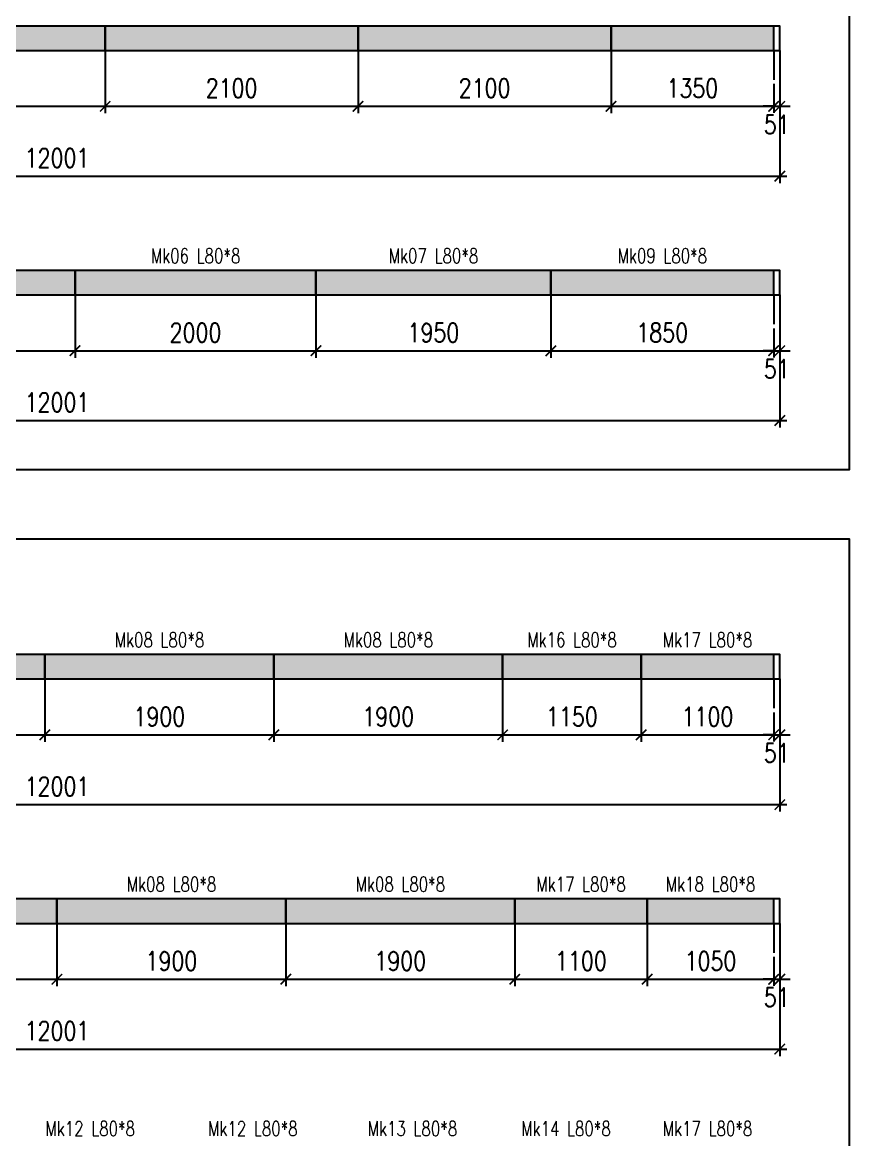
# Model space of a CAD drawing. Header units: millimetres. Extents: x -56 to 421004, y -1 to 91234.
# Drawn here: x 400802 to 407670, y 73200 to 82476 of the extents above; entities that cross this region are included whole.
import ezdxf
from ezdxf.enums import TextEntityAlignment as Align

# ---------------------------------------------------------------- set-up
doc = ezdxf.new("R2010")
doc.units = ezdxf.units.MM
doc.styles.add('EasyCutStyle', font='romans.shx', dxfattribs={"width": 0.8})
doc.styles.add('EasyCutStyleOptimezeBars', font='Romans.shx', dxfattribs={"width": 0.8})
doc.dimstyles.new('EasyCutDimOptimezeBars', dxfattribs={"dimscale": 57.971, "dimtxt": 2.7, "dimasz": 1.5, "dimexe": 1, "dimexo": 0, "dimgap": 1.25, "dimtad": 1, "dimdec": 1, "dimrnd": 0.5, "dimzin": 12, "dimdsep": 46, "dimtxsty": 'EasyCutStyleOptimezeBars', "dimblk": 'ARCHTICK', "dimblk1": 'ARCHTICK', "dimblk2": 'ARCHTICK', "dimcen": 1, "dimdle": 1, "dimclrd": 1, "dimclre": 1, "dimclrt": 3, "dimadec": 3, "dimazin": 0, "dimtfac": 1, "dimtdec": 1, "dimtix": 1, "dimtmove": 0, "dimatfit": 3, "dimfxl": 1, "dimtfill": 1, "dimtolj": 1, "dimtzin": 0, "dimarcsym": 0})

# ---------------------------------------------------------------- blocks, each defined once
blk = doc.blocks.new('_ArchTick')
at = {"color": 0, "linetype": 'ByBlock', "const_width": 0.15}
blk.add_lwpolyline([(-0.5, -0.5), (0.5, 0.5)], dxfattribs=at)
blk = doc.blocks.new('*D1842')
at = {"color": 1, "lineweight": -2}
for p, q in [((399389.3, 82242.7), (399389.3, 81720.9)), ((401489.3, 82242.7), (401489.3, 81720.9)), ((399331.3, 81778.9), (401547.3, 81778.9))]:
    blk.add_line(p, q, dxfattribs=at)
at = {"layer": 'Defpoints', "color": 0}
for p in [(399389.3, 82242.7), (401489.3, 82242.7), (401489.3, 81778.9)]:
    blk.add_point(p, dxfattribs=at)
at = {"color": 1, "lineweight": -2, "xscale": 86.9637, "yscale": 86.9637, "zscale": 86.9637, "rotation": 180}
blk.add_blockref('_ArchTick', (399389.3, 81778.9), dxfattribs=at)
at = {"color": 1, "lineweight": -2, "xscale": 86.9637, "yscale": 86.9637, "zscale": 86.9637}
blk.add_blockref('_ArchTick', (401489.3, 81778.9), dxfattribs=at)
at = {"color": 3, "insert": (400439.3, 81929.7), "char_height": 156.53, "attachment_point": 5, "style": 'EasyCutStyleOptimezeBars', "bg_fill": 3, "box_fill_scale": 1.1, "bg_fill_color": 256, "bg_fill_true_color": 13158600, "bg_fill_transparency": 4259909}
blk.add_mtext('\\A1;2100', dxfattribs=at)
blk = doc.blocks.new('*D1843')
at = {"color": 1, "lineweight": -2}
for p, q in [((401489.3, 82242.7), (401489.3, 81720.9)), ((403589.3, 82242.7), (403589.3, 81720.9)), ((401431.3, 81778.9), (403647.3, 81778.9))]:
    blk.add_line(p, q, dxfattribs=at)
at = {"layer": 'Defpoints', "color": 0}
for p in [(401489.3, 82242.7), (403589.3, 82242.7), (403589.3, 81778.9)]:
    blk.add_point(p, dxfattribs=at)
at = {"color": 1, "lineweight": -2, "xscale": 86.9637, "yscale": 86.9637, "zscale": 86.9637, "rotation": 180}
blk.add_blockref('_ArchTick', (401489.3, 81778.9), dxfattribs=at)
at = {"color": 1, "lineweight": -2, "xscale": 86.9637, "yscale": 86.9637, "zscale": 86.9637}
blk.add_blockref('_ArchTick', (403589.3, 81778.9), dxfattribs=at)
at = {"color": 3, "insert": (402539.3, 81929.7), "char_height": 156.53, "attachment_point": 5, "style": 'EasyCutStyleOptimezeBars', "bg_fill": 3, "box_fill_scale": 1.1, "bg_fill_color": 256, "bg_fill_true_color": 13158600, "bg_fill_transparency": 3562700}
blk.add_mtext('\\A1;2100', dxfattribs=at)
blk = doc.blocks.new('*D1844')
at = {"color": 1, "lineweight": -2}
for p, q in [((403589.3, 82242.7), (403589.3, 81720.9)), ((405689.3, 82242.7), (405689.3, 81720.9)), ((403531.3, 81778.9), (405747.3, 81778.9))]:
    blk.add_line(p, q, dxfattribs=at)
at = {"layer": 'Defpoints', "color": 0}
for p in [(403589.3, 82242.7), (405689.3, 82242.7), (405689.3, 81778.9)]:
    blk.add_point(p, dxfattribs=at)
at = {"color": 1, "lineweight": -2, "xscale": 86.9637, "yscale": 86.9637, "zscale": 86.9637, "rotation": 180}
blk.add_blockref('_ArchTick', (403589.3, 81778.9), dxfattribs=at)
at = {"color": 1, "lineweight": -2, "xscale": 86.9637, "yscale": 86.9637, "zscale": 86.9637}
blk.add_blockref('_ArchTick', (405689.3, 81778.9), dxfattribs=at)
at = {"color": 3, "insert": (404639.3, 81929.7), "char_height": 156.53, "attachment_point": 5, "style": 'EasyCutStyleOptimezeBars', "bg_fill": 3, "box_fill_scale": 1.1, "bg_fill_color": 256, "bg_fill_true_color": 13158600, "bg_fill_transparency": 1281784}
blk.add_mtext('\\A1;2100', dxfattribs=at)
blk = doc.blocks.new('*D1845')
at = {"color": 1, "lineweight": -2}
for p, q in [((405689.3, 82242.7), (405689.3, 81720.9)), ((407039.3, 82242.7), (407039.3, 81720.9)), ((405631.3, 81778.9), (407097.3, 81778.9))]:
    blk.add_line(p, q, dxfattribs=at)
at = {"layer": 'Defpoints', "color": 0}
for p in [(405689.3, 82242.7), (407039.3, 82242.7), (407039.3, 81778.9)]:
    blk.add_point(p, dxfattribs=at)
at = {"color": 1, "lineweight": -2, "xscale": 86.9637, "yscale": 86.9637, "zscale": 86.9637, "rotation": 180}
blk.add_blockref('_ArchTick', (405689.3, 81778.9), dxfattribs=at)
at = {"color": 1, "lineweight": -2, "xscale": 86.9637, "yscale": 86.9637, "zscale": 86.9637}
blk.add_blockref('_ArchTick', (407039.3, 81778.9), dxfattribs=at)
at = {"color": 3, "insert": (406364.3, 81929.7), "char_height": 156.53, "attachment_point": 5, "style": 'EasyCutStyleOptimezeBars', "bg_fill": 3, "box_fill_scale": 1.1, "bg_fill_color": 256, "bg_fill_true_color": 13158600, "bg_fill_transparency": 0}
blk.add_mtext('\\A1;1350', dxfattribs=at)
blk = doc.blocks.new('*D1846')
at = {"color": 1, "lineweight": -2}
for p, q in [((407039.3, 82242.7), (407039.3, 81720.9)), ((407090.3, 82242.7), (407090.3, 81720.9)), ((407039.3, 81778.9), (406952.3, 81778.9)), ((407039.3, 81778.9), (407090.3, 81778.9)), ((407090.3, 81778.9), (407177.3, 81778.9))]:
    blk.add_line(p, q, dxfattribs=at)
at = {"layer": 'Defpoints', "color": 0}
for p in [(407039.3, 82242.7), (407090.3, 82242.7), (407090.3, 81778.9)]:
    blk.add_point(p, dxfattribs=at)
at = {"color": 1, "lineweight": -2, "xscale": 86.9637, "yscale": 86.9637, "zscale": 86.9637}
blk.add_blockref('_ArchTick', (407039.3, 81778.9), dxfattribs=at)
at = {"color": 1, "lineweight": -2, "xscale": 86.9637, "yscale": 86.9637, "zscale": 86.9637, "rotation": 180}
blk.add_blockref('_ArchTick', (407090.3, 81778.9), dxfattribs=at)
at = {"color": 3, "char_height": 156.53, "attachment_point": 5, "style": 'EasyCutStyleOptimezeBars', "bg_fill": 3, "box_fill_scale": 1.1, "bg_fill_color": 256, "bg_fill_true_color": 13158600, "bg_fill_transparency": 0}
for s, insert in [('\\A1;', (407064.8, 81981.8)), ('\\A1;51', (407064.8, 81628.2))]:
    blk.add_mtext(s, dxfattribs=dict(at, insert=insert))
blk = doc.blocks.new('*D1847')
at = {"color": 1, "lineweight": -2}
for p, q in [((395089.3, 82242.7), (395089.3, 81141.2)), ((407090.3, 82242.7), (407090.3, 81141.2)), ((395031.3, 81199.2), (407148.3, 81199.2))]:
    blk.add_line(p, q, dxfattribs=at)
at = {"layer": 'Defpoints', "color": 0}
for p in [(395089.3, 82242.7), (407090.3, 82242.7), (407090.3, 81199.2)]:
    blk.add_point(p, dxfattribs=at)
at = {"color": 1, "lineweight": -2, "xscale": 86.9637, "yscale": 86.9637, "zscale": 86.9637, "rotation": 180}
blk.add_blockref('_ArchTick', (395089.3, 81199.2), dxfattribs=at)
at = {"color": 1, "lineweight": -2, "xscale": 86.9637, "yscale": 86.9637, "zscale": 86.9637}
blk.add_blockref('_ArchTick', (407090.3, 81199.2), dxfattribs=at)
at = {"color": 3, "insert": (401089.8, 81349.9), "char_height": 156.53, "attachment_point": 5, "style": 'EasyCutStyleOptimezeBars', "bg_fill": 3, "box_fill_scale": 1.1, "bg_fill_color": 256, "bg_fill_true_color": 13158600, "bg_fill_transparency": 0}
blk.add_mtext('\\A1;12001', dxfattribs=at)
blk = doc.blocks.new('*D1850')
at = {"color": 1, "lineweight": -2}
for p, q in [((399239.3, 80213.6), (399239.3, 79691.8)), ((401239.3, 80213.6), (401239.3, 79691.8)), ((399181.3, 79749.8), (401297.3, 79749.8))]:
    blk.add_line(p, q, dxfattribs=at)
at = {"layer": 'Defpoints', "color": 0}
for p in [(399239.3, 80213.6), (401239.3, 80213.6), (401239.3, 79749.8)]:
    blk.add_point(p, dxfattribs=at)
at = {"color": 1, "lineweight": -2, "xscale": 86.9637, "yscale": 86.9637, "zscale": 86.9637, "rotation": 180}
blk.add_blockref('_ArchTick', (399239.3, 79749.8), dxfattribs=at)
at = {"color": 1, "lineweight": -2, "xscale": 86.9637, "yscale": 86.9637, "zscale": 86.9637}
blk.add_blockref('_ArchTick', (401239.3, 79749.8), dxfattribs=at)
at = {"color": 3, "insert": (400239.3, 79900.5), "char_height": 156.53, "attachment_point": 5, "style": 'EasyCutStyleOptimezeBars', "bg_fill": 3, "box_fill_scale": 1.1, "bg_fill_color": 256, "bg_fill_true_color": 13158600, "bg_fill_transparency": 4837208}
blk.add_mtext('\\A1;2000', dxfattribs=at)
blk = doc.blocks.new('*D1851')
at = {"color": 1, "lineweight": -2}
for p, q in [((401239.3, 80213.6), (401239.3, 79691.8)), ((403239.3, 80213.6), (403239.3, 79691.8)), ((401181.3, 79749.8), (403297.3, 79749.8))]:
    blk.add_line(p, q, dxfattribs=at)
at = {"layer": 'Defpoints', "color": 0}
for p in [(401239.3, 80213.6), (403239.3, 80213.6), (403239.3, 79749.8)]:
    blk.add_point(p, dxfattribs=at)
at = {"color": 1, "lineweight": -2, "xscale": 86.9637, "yscale": 86.9637, "zscale": 86.9637, "rotation": 180}
blk.add_blockref('_ArchTick', (401239.3, 79749.8), dxfattribs=at)
at = {"color": 1, "lineweight": -2, "xscale": 86.9637, "yscale": 86.9637, "zscale": 86.9637}
blk.add_blockref('_ArchTick', (403239.3, 79749.8), dxfattribs=at)
at = {"color": 3, "insert": (402239.3, 79900.5), "char_height": 156.53, "attachment_point": 5, "style": 'EasyCutStyleOptimezeBars', "bg_fill": 3, "box_fill_scale": 1.1, "bg_fill_color": 256, "bg_fill_true_color": 13158600, "bg_fill_transparency": 14174364}
blk.add_mtext('\\A1;2000', dxfattribs=at)
blk = doc.blocks.new('*D1852')
at = {"color": 1, "lineweight": -2}
for p, q in [((403239.3, 80213.6), (403239.3, 79691.8)), ((405189.3, 80213.6), (405189.3, 79691.8)), ((403181.3, 79749.8), (405247.3, 79749.8))]:
    blk.add_line(p, q, dxfattribs=at)
at = {"layer": 'Defpoints', "color": 0}
for p in [(403239.3, 80213.6), (405189.3, 80213.6), (405189.3, 79749.8)]:
    blk.add_point(p, dxfattribs=at)
at = {"color": 1, "lineweight": -2, "xscale": 86.9637, "yscale": 86.9637, "zscale": 86.9637, "rotation": 180}
blk.add_blockref('_ArchTick', (403239.3, 79749.8), dxfattribs=at)
at = {"color": 1, "lineweight": -2, "xscale": 86.9637, "yscale": 86.9637, "zscale": 86.9637}
blk.add_blockref('_ArchTick', (405189.3, 79749.8), dxfattribs=at)
at = {"color": 3, "insert": (404214.3, 79900.5), "char_height": 156.53, "attachment_point": 5, "style": 'EasyCutStyleOptimezeBars', "bg_fill": 3, "box_fill_scale": 1.1, "bg_fill_color": 256, "bg_fill_true_color": 13158600, "bg_fill_transparency": 1455848}
blk.add_mtext('\\A1;1950', dxfattribs=at)
blk = doc.blocks.new('*D1853')
at = {"color": 1, "lineweight": -2}
for p, q in [((405189.3, 80213.6), (405189.3, 79691.8)), ((407039.3, 80213.6), (407039.3, 79691.8)), ((405131.3, 79749.8), (407097.3, 79749.8))]:
    blk.add_line(p, q, dxfattribs=at)
at = {"layer": 'Defpoints', "color": 0}
for p in [(405189.3, 80213.6), (407039.3, 80213.6), (407039.3, 79749.8)]:
    blk.add_point(p, dxfattribs=at)
at = {"color": 1, "lineweight": -2, "xscale": 86.9637, "yscale": 86.9637, "zscale": 86.9637, "rotation": 180}
blk.add_blockref('_ArchTick', (405189.3, 79749.8), dxfattribs=at)
at = {"color": 1, "lineweight": -2, "xscale": 86.9637, "yscale": 86.9637, "zscale": 86.9637}
blk.add_blockref('_ArchTick', (407039.3, 79749.8), dxfattribs=at)
at = {"color": 3, "insert": (406114.3, 79900.5), "char_height": 156.53, "attachment_point": 5, "style": 'EasyCutStyleOptimezeBars', "bg_fill": 3, "box_fill_scale": 1.1, "bg_fill_color": 256, "bg_fill_true_color": 13158600, "bg_fill_transparency": 13588956}
blk.add_mtext('\\A1;1850', dxfattribs=at)
blk = doc.blocks.new('*D1854')
at = {"color": 1, "lineweight": -2}
for p, q in [((407039.3, 80213.6), (407039.3, 79691.8)), ((407090.3, 80213.6), (407090.3, 79691.8)), ((407039.3, 79749.8), (406952.3, 79749.8)), ((407039.3, 79749.8), (407090.3, 79749.8)), ((407090.3, 79749.8), (407177.3, 79749.8))]:
    blk.add_line(p, q, dxfattribs=at)
at = {"layer": 'Defpoints', "color": 0}
for p in [(407039.3, 80213.6), (407090.3, 80213.6), (407090.3, 79749.8)]:
    blk.add_point(p, dxfattribs=at)
at = {"color": 1, "lineweight": -2, "xscale": 86.9637, "yscale": 86.9637, "zscale": 86.9637}
blk.add_blockref('_ArchTick', (407039.3, 79749.8), dxfattribs=at)
at = {"color": 1, "lineweight": -2, "xscale": 86.9637, "yscale": 86.9637, "zscale": 86.9637, "rotation": 180}
blk.add_blockref('_ArchTick', (407090.3, 79749.8), dxfattribs=at)
at = {"color": 3, "char_height": 156.53, "attachment_point": 5, "style": 'EasyCutStyleOptimezeBars', "bg_fill": 3, "box_fill_scale": 1.1, "bg_fill_color": 256, "bg_fill_true_color": 13158600}
for s, insert, bg_fill_transparency in [('\\A1;', (407064.8, 79952.7), 13645724), ('\\A1;51', (407064.8, 79599), 0)]:
    blk.add_mtext(s, dxfattribs=dict(at, insert=insert, bg_fill_transparency=bg_fill_transparency))
blk = doc.blocks.new('*D1855')
at = {"color": 1, "lineweight": -2}
for p, q in [((395089.3, 80213.6), (395089.3, 79112)), ((407090.3, 80213.6), (407090.3, 79112)), ((395031.3, 79170), (407148.3, 79170))]:
    blk.add_line(p, q, dxfattribs=at)
at = {"layer": 'Defpoints', "color": 0}
for p in [(395089.3, 80213.6), (407090.3, 80213.6), (407090.3, 79170)]:
    blk.add_point(p, dxfattribs=at)
at = {"color": 1, "lineweight": -2, "xscale": 86.9637, "yscale": 86.9637, "zscale": 86.9637, "rotation": 180}
blk.add_blockref('_ArchTick', (395089.3, 79170), dxfattribs=at)
at = {"color": 1, "lineweight": -2, "xscale": 86.9637, "yscale": 86.9637, "zscale": 86.9637}
blk.add_blockref('_ArchTick', (407090.3, 79170), dxfattribs=at)
at = {"color": 3, "insert": (401089.8, 79320.7), "char_height": 156.53, "attachment_point": 5, "style": 'EasyCutStyleOptimezeBars', "bg_fill": 3, "box_fill_scale": 1.1, "bg_fill_color": 256, "bg_fill_true_color": 13158600, "bg_fill_transparency": 13589472}
blk.add_mtext('\\A1;12001', dxfattribs=at)
blk = doc.blocks.new('*D1858')
at = {"color": 1, "lineweight": -2}
for p, q in [((399089.3, 77024.9), (399089.3, 76503.1)), ((400989.3, 77024.9), (400989.3, 76503.1)), ((399031.3, 76561.1), (401047.3, 76561.1))]:
    blk.add_line(p, q, dxfattribs=at)
at = {"layer": 'Defpoints', "color": 0}
for p in [(399089.3, 77024.9), (400989.3, 77024.9), (400989.3, 76561.1)]:
    blk.add_point(p, dxfattribs=at)
at = {"color": 1, "lineweight": -2, "xscale": 86.9637, "yscale": 86.9637, "zscale": 86.9637, "rotation": 180}
blk.add_blockref('_ArchTick', (399089.3, 76561.1), dxfattribs=at)
at = {"color": 1, "lineweight": -2, "xscale": 86.9637, "yscale": 86.9637, "zscale": 86.9637}
blk.add_blockref('_ArchTick', (400989.3, 76561.1), dxfattribs=at)
at = {"color": 3, "insert": (400039.3, 76711.8), "char_height": 156.53, "attachment_point": 5, "style": 'EasyCutStyleOptimezeBars', "bg_fill": 3, "box_fill_scale": 1.1, "bg_fill_color": 256, "bg_fill_true_color": 13158600, "bg_fill_transparency": 13803940}
blk.add_mtext('\\A1;1900', dxfattribs=at)
blk = doc.blocks.new('*D1859')
at = {"color": 1, "lineweight": -2}
for p, q in [((400989.3, 77024.9), (400989.3, 76503.1)), ((402889.3, 77024.9), (402889.3, 76503.1)), ((400931.3, 76561.1), (402947.3, 76561.1))]:
    blk.add_line(p, q, dxfattribs=at)
at = {"layer": 'Defpoints', "color": 0}
for p in [(400989.3, 77024.9), (402889.3, 77024.9), (402889.3, 76561.1)]:
    blk.add_point(p, dxfattribs=at)
at = {"color": 1, "lineweight": -2, "xscale": 86.9637, "yscale": 86.9637, "zscale": 86.9637, "rotation": 180}
blk.add_blockref('_ArchTick', (400989.3, 76561.1), dxfattribs=at)
at = {"color": 1, "lineweight": -2, "xscale": 86.9637, "yscale": 86.9637, "zscale": 86.9637}
blk.add_blockref('_ArchTick', (402889.3, 76561.1), dxfattribs=at)
at = {"color": 3, "insert": (401939.3, 76711.8), "char_height": 156.53, "attachment_point": 5, "style": 'EasyCutStyleOptimezeBars', "bg_fill": 3, "box_fill_scale": 1.1, "bg_fill_color": 256, "bg_fill_true_color": 13158600, "bg_fill_transparency": 13801360}
blk.add_mtext('\\A1;1900', dxfattribs=at)
blk = doc.blocks.new('*D1860')
at = {"color": 1, "lineweight": -2}
for p, q in [((402889.3, 77024.9), (402889.3, 76503.1)), ((404789.3, 77024.9), (404789.3, 76503.1)), ((402831.3, 76561.1), (404847.3, 76561.1))]:
    blk.add_line(p, q, dxfattribs=at)
at = {"layer": 'Defpoints', "color": 0}
for p in [(402889.3, 77024.9), (404789.3, 77024.9), (404789.3, 76561.1)]:
    blk.add_point(p, dxfattribs=at)
at = {"color": 1, "lineweight": -2, "xscale": 86.9637, "yscale": 86.9637, "zscale": 86.9637, "rotation": 180}
blk.add_blockref('_ArchTick', (402889.3, 76561.1), dxfattribs=at)
at = {"color": 1, "lineweight": -2, "xscale": 86.9637, "yscale": 86.9637, "zscale": 86.9637}
blk.add_blockref('_ArchTick', (404789.3, 76561.1), dxfattribs=at)
at = {"color": 3, "insert": (403839.3, 76711.8), "char_height": 156.53, "attachment_point": 5, "style": 'EasyCutStyleOptimezeBars', "bg_fill": 3, "box_fill_scale": 1.1, "bg_fill_color": 256, "bg_fill_true_color": 13158600, "bg_fill_transparency": 1627464}
blk.add_mtext('\\A1;1900', dxfattribs=at)
blk = doc.blocks.new('*D1861')
at = {"color": 1, "lineweight": -2}
for p, q in [((404789.3, 77024.9), (404789.3, 76503.1)), ((405939.3, 77024.9), (405939.3, 76503.1)), ((404731.3, 76561.1), (405997.3, 76561.1))]:
    blk.add_line(p, q, dxfattribs=at)
at = {"layer": 'Defpoints', "color": 0}
for p in [(404789.3, 77024.9), (405939.3, 77024.9), (405939.3, 76561.1)]:
    blk.add_point(p, dxfattribs=at)
at = {"color": 1, "lineweight": -2, "xscale": 86.9637, "yscale": 86.9637, "zscale": 86.9637, "rotation": 180}
blk.add_blockref('_ArchTick', (404789.3, 76561.1), dxfattribs=at)
at = {"color": 1, "lineweight": -2, "xscale": 86.9637, "yscale": 86.9637, "zscale": 86.9637}
blk.add_blockref('_ArchTick', (405939.3, 76561.1), dxfattribs=at)
at = {"color": 3, "insert": (405364.3, 76711.8), "char_height": 156.53, "attachment_point": 5, "style": 'EasyCutStyleOptimezeBars', "bg_fill": 3, "box_fill_scale": 1.1, "bg_fill_color": 256, "bg_fill_true_color": 13158600, "bg_fill_transparency": 0}
blk.add_mtext('\\A1;1150', dxfattribs=at)
blk = doc.blocks.new('*D1862')
at = {"color": 1, "lineweight": -2}
for p, q in [((405939.3, 77024.9), (405939.3, 76503.1)), ((407039.3, 77024.9), (407039.3, 76503.1)), ((405881.3, 76561.1), (407097.3, 76561.1))]:
    blk.add_line(p, q, dxfattribs=at)
at = {"layer": 'Defpoints', "color": 0}
for p in [(405939.3, 77024.9), (407039.3, 77024.9), (407039.3, 76561.1)]:
    blk.add_point(p, dxfattribs=at)
at = {"color": 1, "lineweight": -2, "xscale": 86.9637, "yscale": 86.9637, "zscale": 86.9637, "rotation": 180}
blk.add_blockref('_ArchTick', (405939.3, 76561.1), dxfattribs=at)
at = {"color": 1, "lineweight": -2, "xscale": 86.9637, "yscale": 86.9637, "zscale": 86.9637}
blk.add_blockref('_ArchTick', (407039.3, 76561.1), dxfattribs=at)
at = {"color": 3, "insert": (406489.3, 76711.8), "char_height": 156.53, "attachment_point": 5, "style": 'EasyCutStyleOptimezeBars', "bg_fill": 3, "box_fill_scale": 1.1, "bg_fill_color": 256, "bg_fill_true_color": 13158600, "bg_fill_transparency": 10072800}
blk.add_mtext('\\A1;1100', dxfattribs=at)
blk = doc.blocks.new('*D1863')
at = {"color": 1, "lineweight": -2}
for p, q in [((407039.3, 77024.9), (407039.3, 76503.1)), ((407090.3, 77024.9), (407090.3, 76503.1)), ((407039.3, 76561.1), (406952.3, 76561.1)), ((407039.3, 76561.1), (407090.3, 76561.1)), ((407090.3, 76561.1), (407177.3, 76561.1))]:
    blk.add_line(p, q, dxfattribs=at)
at = {"layer": 'Defpoints', "color": 0}
for p in [(407039.3, 77024.9), (407090.3, 77024.9), (407090.3, 76561.1)]:
    blk.add_point(p, dxfattribs=at)
at = {"color": 1, "lineweight": -2, "xscale": 86.9637, "yscale": 86.9637, "zscale": 86.9637}
blk.add_blockref('_ArchTick', (407039.3, 76561.1), dxfattribs=at)
at = {"color": 1, "lineweight": -2, "xscale": 86.9637, "yscale": 86.9637, "zscale": 86.9637, "rotation": 180}
blk.add_blockref('_ArchTick', (407090.3, 76561.1), dxfattribs=at)
at = {"color": 3, "char_height": 156.53, "attachment_point": 5, "style": 'EasyCutStyleOptimezeBars', "bg_fill": 3, "box_fill_scale": 1.1, "bg_fill_color": 256, "bg_fill_true_color": 13158600, "bg_fill_transparency": 0}
for s, insert in [('\\A1;', (407064.8, 76764)), ('\\A1;51', (407064.8, 76410.4))]:
    blk.add_mtext(s, dxfattribs=dict(at, insert=insert))
blk = doc.blocks.new('*D1864')
at = {"color": 1, "lineweight": -2}
for p, q in [((395089.3, 77024.9), (395089.3, 75923.4)), ((407090.3, 77024.9), (407090.3, 75923.4)), ((395031.3, 75981.3), (407148.3, 75981.3))]:
    blk.add_line(p, q, dxfattribs=at)
at = {"layer": 'Defpoints', "color": 0}
for p in [(395089.3, 77024.9), (407090.3, 77024.9), (407090.3, 75981.3)]:
    blk.add_point(p, dxfattribs=at)
at = {"color": 1, "lineweight": -2, "xscale": 86.9637, "yscale": 86.9637, "zscale": 86.9637, "rotation": 180}
blk.add_blockref('_ArchTick', (395089.3, 75981.3), dxfattribs=at)
at = {"color": 1, "lineweight": -2, "xscale": 86.9637, "yscale": 86.9637, "zscale": 86.9637}
blk.add_blockref('_ArchTick', (407090.3, 75981.3), dxfattribs=at)
at = {"color": 3, "insert": (401089.8, 76132.1), "char_height": 156.53, "attachment_point": 5, "style": 'EasyCutStyleOptimezeBars', "bg_fill": 3, "box_fill_scale": 1.1, "bg_fill_color": 256, "bg_fill_true_color": 13158600, "bg_fill_transparency": 10124304}
blk.add_mtext('\\A1;12001', dxfattribs=at)
blk = doc.blocks.new('*D1867')
at = {"color": 1, "lineweight": -2}
for p, q in [((399139.3, 74995.7), (399139.3, 74474)), ((401089.3, 74995.7), (401089.3, 74474)), ((399081.3, 74531.9), (401147.3, 74531.9))]:
    blk.add_line(p, q, dxfattribs=at)
at = {"layer": 'Defpoints', "color": 0}
for p in [(399139.3, 74995.7), (401089.3, 74995.7), (401089.3, 74531.9)]:
    blk.add_point(p, dxfattribs=at)
at = {"color": 1, "lineweight": -2, "xscale": 86.9637, "yscale": 86.9637, "zscale": 86.9637, "rotation": 180}
blk.add_blockref('_ArchTick', (399139.3, 74531.9), dxfattribs=at)
at = {"color": 1, "lineweight": -2, "xscale": 86.9637, "yscale": 86.9637, "zscale": 86.9637}
blk.add_blockref('_ArchTick', (401089.3, 74531.9), dxfattribs=at)
at = {"color": 3, "insert": (400114.3, 74682.7), "char_height": 156.53, "attachment_point": 5, "style": 'EasyCutStyleOptimezeBars', "bg_fill": 3, "box_fill_scale": 1.1, "bg_fill_color": 256, "bg_fill_true_color": 13158600, "bg_fill_transparency": 13744464}
blk.add_mtext('\\A1;1950', dxfattribs=at)
blk = doc.blocks.new('*D1868')
at = {"color": 1, "lineweight": -2}
for p, q in [((401089.3, 74995.7), (401089.3, 74474)), ((402989.3, 74995.7), (402989.3, 74474)), ((401031.3, 74531.9), (403047.3, 74531.9))]:
    blk.add_line(p, q, dxfattribs=at)
at = {"layer": 'Defpoints', "color": 0}
for p in [(401089.3, 74995.7), (402989.3, 74995.7), (402989.3, 74531.9)]:
    blk.add_point(p, dxfattribs=at)
at = {"color": 1, "lineweight": -2, "xscale": 86.9637, "yscale": 86.9637, "zscale": 86.9637, "rotation": 180}
blk.add_blockref('_ArchTick', (401089.3, 74531.9), dxfattribs=at)
at = {"color": 1, "lineweight": -2, "xscale": 86.9637, "yscale": 86.9637, "zscale": 86.9637}
blk.add_blockref('_ArchTick', (402989.3, 74531.9), dxfattribs=at)
at = {"color": 3, "insert": (402039.3, 74682.7), "char_height": 156.53, "attachment_point": 5, "style": 'EasyCutStyleOptimezeBars', "bg_fill": 3, "box_fill_scale": 1.1, "bg_fill_color": 256, "bg_fill_true_color": 13158600, "bg_fill_transparency": 13744980}
blk.add_mtext('\\A1;1900', dxfattribs=at)
blk = doc.blocks.new('*D1869')
at = {"color": 1, "lineweight": -2}
for p, q in [((402989.3, 74995.7), (402989.3, 74474)), ((404889.3, 74995.7), (404889.3, 74474)), ((402931.3, 74531.9), (404947.3, 74531.9))]:
    blk.add_line(p, q, dxfattribs=at)
at = {"layer": 'Defpoints', "color": 0}
for p in [(402989.3, 74995.7), (404889.3, 74995.7), (404889.3, 74531.9)]:
    blk.add_point(p, dxfattribs=at)
at = {"color": 1, "lineweight": -2, "xscale": 86.9637, "yscale": 86.9637, "zscale": 86.9637, "rotation": 180}
blk.add_blockref('_ArchTick', (402989.3, 74531.9), dxfattribs=at)
at = {"color": 1, "lineweight": -2, "xscale": 86.9637, "yscale": 86.9637, "zscale": 86.9637}
blk.add_blockref('_ArchTick', (404889.3, 74531.9), dxfattribs=at)
at = {"color": 3, "insert": (403939.3, 74682.7), "char_height": 156.53, "attachment_point": 5, "style": 'EasyCutStyleOptimezeBars', "bg_fill": 3, "box_fill_scale": 1.1, "bg_fill_color": 256, "bg_fill_true_color": 13158600, "bg_fill_transparency": 12692348}
blk.add_mtext('\\A1;1900', dxfattribs=at)
blk = doc.blocks.new('*D1870')
at = {"color": 1, "lineweight": -2}
for p, q in [((404889.3, 74995.7), (404889.3, 74474)), ((405989.3, 74995.7), (405989.3, 74474)), ((404831.3, 74531.9), (406047.3, 74531.9))]:
    blk.add_line(p, q, dxfattribs=at)
at = {"layer": 'Defpoints', "color": 0}
for p in [(404889.3, 74995.7), (405989.3, 74995.7), (405989.3, 74531.9)]:
    blk.add_point(p, dxfattribs=at)
at = {"color": 1, "lineweight": -2, "xscale": 86.9637, "yscale": 86.9637, "zscale": 86.9637, "rotation": 180}
blk.add_blockref('_ArchTick', (404889.3, 74531.9), dxfattribs=at)
at = {"color": 1, "lineweight": -2, "xscale": 86.9637, "yscale": 86.9637, "zscale": 86.9637}
blk.add_blockref('_ArchTick', (405989.3, 74531.9), dxfattribs=at)
at = {"color": 3, "insert": (405439.3, 74682.7), "char_height": 156.53, "attachment_point": 5, "style": 'EasyCutStyleOptimezeBars', "bg_fill": 3, "box_fill_scale": 1.1, "bg_fill_color": 256, "bg_fill_true_color": 13158600, "bg_fill_transparency": 11793980}
blk.add_mtext('\\A1;1100', dxfattribs=at)
blk = doc.blocks.new('*D1871')
at = {"color": 1, "lineweight": -2}
for p, q in [((405989.3, 74995.7), (405989.3, 74474)), ((407039.3, 74995.7), (407039.3, 74474)), ((405931.3, 74531.9), (407097.3, 74531.9))]:
    blk.add_line(p, q, dxfattribs=at)
at = {"layer": 'Defpoints', "color": 0}
for p in [(405989.3, 74995.7), (407039.3, 74995.7), (407039.3, 74531.9)]:
    blk.add_point(p, dxfattribs=at)
at = {"color": 1, "lineweight": -2, "xscale": 86.9637, "yscale": 86.9637, "zscale": 86.9637, "rotation": 180}
blk.add_blockref('_ArchTick', (405989.3, 74531.9), dxfattribs=at)
at = {"color": 1, "lineweight": -2, "xscale": 86.9637, "yscale": 86.9637, "zscale": 86.9637}
blk.add_blockref('_ArchTick', (407039.3, 74531.9), dxfattribs=at)
at = {"color": 3, "insert": (406514.3, 74682.7), "char_height": 156.53, "attachment_point": 5, "style": 'EasyCutStyleOptimezeBars', "bg_fill": 3, "box_fill_scale": 1.1, "bg_fill_color": 256, "bg_fill_true_color": 13158600, "bg_fill_transparency": 11826268}
blk.add_mtext('\\A1;1050', dxfattribs=at)
blk = doc.blocks.new('*D1872')
at = {"color": 1, "lineweight": -2}
for p, q in [((407039.3, 74995.7), (407039.3, 74474)), ((407090.3, 74995.7), (407090.3, 74474)), ((407039.3, 74531.9), (406952.3, 74531.9)), ((407039.3, 74531.9), (407090.3, 74531.9)), ((407090.3, 74531.9), (407177.3, 74531.9))]:
    blk.add_line(p, q, dxfattribs=at)
at = {"layer": 'Defpoints', "color": 0}
for p in [(407039.3, 74995.7), (407090.3, 74995.7), (407090.3, 74531.9)]:
    blk.add_point(p, dxfattribs=at)
at = {"color": 1, "lineweight": -2, "xscale": 86.9637, "yscale": 86.9637, "zscale": 86.9637}
blk.add_blockref('_ArchTick', (407039.3, 74531.9), dxfattribs=at)
at = {"color": 1, "lineweight": -2, "xscale": 86.9637, "yscale": 86.9637, "zscale": 86.9637, "rotation": 180}
blk.add_blockref('_ArchTick', (407090.3, 74531.9), dxfattribs=at)
at = {"color": 3, "char_height": 156.53, "attachment_point": 5, "style": 'EasyCutStyleOptimezeBars', "bg_fill": 3, "box_fill_scale": 1.1, "bg_fill_color": 256, "bg_fill_true_color": 13158600}
for s, insert, bg_fill_transparency in [('\\A1;', (407064.8, 74734.9), 11887184), ('\\A1;51', (407064.8, 74381.2), 14978428)]:
    blk.add_mtext(s, dxfattribs=dict(at, insert=insert, bg_fill_transparency=bg_fill_transparency))
blk = doc.blocks.new('*D1873')
at = {"color": 1, "lineweight": -2}
for p, q in [((395089.3, 74995.7), (395089.3, 73894.2)), ((407090.3, 74995.7), (407090.3, 73894.2)), ((395031.3, 73952.2), (407148.3, 73952.2))]:
    blk.add_line(p, q, dxfattribs=at)
at = {"layer": 'Defpoints', "color": 0}
for p in [(395089.3, 74995.7), (407090.3, 74995.7), (407090.3, 73952.2)]:
    blk.add_point(p, dxfattribs=at)
at = {"color": 1, "lineweight": -2, "xscale": 86.9637, "yscale": 86.9637, "zscale": 86.9637, "rotation": 180}
blk.add_blockref('_ArchTick', (395089.3, 73952.2), dxfattribs=at)
at = {"color": 1, "lineweight": -2, "xscale": 86.9637, "yscale": 86.9637, "zscale": 86.9637}
blk.add_blockref('_ArchTick', (407090.3, 73952.2), dxfattribs=at)
at = {"color": 3, "insert": (401089.8, 74102.9), "char_height": 156.53, "attachment_point": 5, "style": 'EasyCutStyleOptimezeBars', "bg_fill": 3, "box_fill_scale": 1.1, "bg_fill_color": 256, "bg_fill_true_color": 13158600, "bg_fill_transparency": 11936092}
blk.add_mtext('\\A1;12001', dxfattribs=at)

msp = doc.modelspace()

# ---------------------------------------------------------------- linework, layer by layer
at = {"color": 5}
for points in [[(390451.25, 78764.17), (407670.06, 78764.17), (407670.06, 90939.09), (390451.25, 90939.09)], [(390451.25, 66009.5), (407670.06, 66009.5), (407670.06, 78184.41), (390451.25, 78184.41)]]:
    msp.add_lwpolyline(points, close=True, dxfattribs=at)
at = {"color": 231, "true_color": 0xfd58be}
for points in [[(395089.31, 82242.72), (407090.31, 82242.72), (407090.31, 82445.64), (395089.31, 82445.64)], [(395089.31, 80213.57), (407090.31, 80213.57), (407090.31, 80416.48), (395089.31, 80416.48)], [(395089.31, 77024.9), (407090.31, 77024.9), (407090.31, 77227.81), (395089.31, 77227.81)], [(395089.31, 74995.75), (407090.31, 74995.75), (407090.31, 75198.66), (395089.31, 75198.66)]]:
    msp.add_lwpolyline(points, close=True, dxfattribs=at)
at = {"color": 7}
for points in [[(399389.31, 82242.72), (401489.31, 82242.72), (401489.31, 82445.64), (399389.31, 82445.64)], [(401489.31, 82242.72), (403589.31, 82242.72), (403589.31, 82445.64), (401489.31, 82445.64)], [(403589.31, 82242.72), (405689.31, 82242.72), (405689.31, 82445.64), (403589.31, 82445.64)], [(405689.31, 82242.72), (407039.31, 82242.72), (407039.31, 82445.64), (405689.31, 82445.64)], [(399239.31, 80213.57), (401239.31, 80213.57), (401239.31, 80416.48), (399239.31, 80416.48)], [(401239.31, 80213.57), (403239.31, 80213.57), (403239.31, 80416.48), (401239.31, 80416.48)], [(403239.31, 80213.57), (405189.31, 80213.57), (405189.31, 80416.48), (403239.31, 80416.48)], [(405189.31, 80213.57), (407039.31, 80213.57), (407039.31, 80416.48), (405189.31, 80416.48)], [(399089.31, 77024.9), (400989.31, 77024.9), (400989.31, 77227.81), (399089.31, 77227.81)], [(400989.31, 77024.9), (402889.31, 77024.9), (402889.31, 77227.81), (400989.31, 77227.81)], [(402889.31, 77024.9), (404789.31, 77024.9), (404789.31, 77227.81), (402889.31, 77227.81)], [(404789.31, 77024.9), (405939.31, 77024.9), (405939.31, 77227.81), (404789.31, 77227.81)], [(405939.31, 77024.9), (407039.31, 77024.9), (407039.31, 77227.81), (405939.31, 77227.81)], [(399139.31, 74995.75), (401089.31, 74995.75), (401089.31, 75198.66), (399139.31, 75198.66)], [(401089.31, 74995.75), (402989.31, 74995.75), (402989.31, 75198.66), (401089.31, 75198.66)], [(402989.31, 74995.75), (404889.31, 74995.75), (404889.31, 75198.66), (402989.31, 75198.66)], [(404889.31, 74995.75), (405989.31, 74995.75), (405989.31, 75198.66), (404889.31, 75198.66)], [(405989.31, 74995.75), (407039.31, 74995.75), (407039.31, 75198.66), (405989.31, 75198.66)]]:
    msp.add_lwpolyline(points, close=True, dxfattribs=at)
at = {"color": 54, "true_color": 0xa39a17}
for points in [[(399389.31, 82242.72), (401489.31, 82242.72), (399389.31, 82445.64), (401489.31, 82445.64)], [(401489.31, 82242.72), (403589.31, 82242.72), (401489.31, 82445.64), (403589.31, 82445.64)], [(403589.31, 82242.72), (405689.31, 82242.72), (403589.31, 82445.64), (405689.31, 82445.64)]]:
    msp.add_solid(points, dxfattribs=at)
at = {"color": 44, "true_color": 0x976517}
msp.add_solid([(405689.31, 82242.72), (407039.31, 82242.72), (405689.31, 82445.64), (407039.31, 82445.64)], dxfattribs=at)
at = {"color": 54, "true_color": 0xa19317}
for points in [[(399239.31, 80213.57), (401239.31, 80213.57), (399239.31, 80416.48), (401239.31, 80416.48)], [(401239.31, 80213.57), (403239.31, 80213.57), (401239.31, 80416.48), (403239.31, 80416.48)]]:
    msp.add_solid(points, dxfattribs=at)
at = {"color": 54, "true_color": 0xa08f17}
for points in [[(403239.31, 80213.57), (405189.31, 80213.57), (403239.31, 80416.48), (405189.31, 80416.48)], [(399139.31, 74995.75), (401089.31, 74995.75), (399139.31, 75198.66), (401089.31, 75198.66)]]:
    msp.add_solid(points, dxfattribs=at)
at = {"color": 54, "true_color": 0x9f8817}
msp.add_solid([(405189.31, 80213.57), (407039.31, 80213.57), (405189.31, 80416.48), (407039.31, 80416.48)], dxfattribs=at)
at = {"color": 54, "true_color": 0x9f8b17}
for points in [[(399089.31, 77024.9), (400989.31, 77024.9), (399089.31, 77227.81), (400989.31, 77227.81)], [(400989.31, 77024.9), (402889.31, 77024.9), (400989.31, 77227.81), (402889.31, 77227.81)], [(402889.31, 77024.9), (404789.31, 77024.9), (402889.31, 77227.81), (404789.31, 77227.81)], [(401089.31, 74995.75), (402989.31, 74995.75), (401089.31, 75198.66), (402989.31, 75198.66)], [(402989.31, 74995.75), (404889.31, 74995.75), (402989.31, 75198.66), (404889.31, 75198.66)]]:
    msp.add_solid(points, dxfattribs=at)
at = {"color": 34, "true_color": 0x945717}
msp.add_solid([(404789.31, 77024.9), (405939.31, 77024.9), (404789.31, 77227.81), (405939.31, 77227.81)], dxfattribs=at)
at = {"color": 34, "true_color": 0x935417}
for points in [[(405939.31, 77024.9), (407039.31, 77024.9), (405939.31, 77227.81), (407039.31, 77227.81)], [(404889.31, 74995.75), (405989.31, 74995.75), (404889.31, 75198.66), (405989.31, 75198.66)]]:
    msp.add_solid(points, dxfattribs=at)
at = {"color": 34, "true_color": 0x925117}
msp.add_solid([(405989.31, 74995.75), (407039.31, 74995.75), (405989.31, 75198.66), (407039.31, 75198.66)], dxfattribs=at)

# ---------------------------------------------------------------- texts
at = {"style": 'EasyCutStyle', "width": 0.75}
for s, p in [('Mk06 L80*8', (402240.31, 80477.36)), ('Mk07 L80*8', (404215.31, 80477.36)), ('Mk09 L80*8', (406115.31, 80477.36)), ('Mk08 L80*8', (401940.31, 77288.69)), ('Mk08 L80*8', (403840.31, 77288.69)), ('Mk16 L80*8', (405365.31, 77288.69)), ('Mk17 L80*8', (406490.31, 77288.69)), ('Mk08 L80*8', (402040.31, 75259.54)), ('Mk08 L80*8', (403940.31, 75259.54)), ('Mk17 L80*8', (405440.31, 75259.54)), ('Mk18 L80*8', (406515.31, 75259.54)), ('Mk12 L80*8', (401365.31, 73230.38)), ('Mk12 L80*8', (402715.31, 73230.38)), ('Mk13 L80*8', (404040.31, 73230.38)), ('Mk14 L80*8', (405315.31, 73230.38)), ('Mk17 L80*8', (406490.31, 73230.38))]:
    msp.add_text(s, height=121.749, dxfattribs=at).set_placement(p, align=Align.CENTER)

# ---------------------------------------------------------------- next in the draw order: dimensions: what is measured, and where the dimension line sits
for base, p1, p2, picture, middle in [((401489.31, 81778.91), (399389.31, 82242.72), (401489.31, 82242.72), '*D1842', (400439.31, 81929.65)), ((401239.31, 79749.76), (399239.31, 80213.57), (401239.31, 80213.57), '*D1850', (400239.31, 79900.5)), ((400989.31, 76561.09), (399089.31, 77024.9), (400989.31, 77024.9), '*D1858', (400039.31, 76711.83)), ((401089.31, 74531.94), (399139.31, 74995.75), (401089.31, 74995.75), '*D1867', (400114.31, 74682.68))]:
    dim = msp.add_linear_dim(base=base, p1=p1, p2=p2, dimstyle='EasyCutDimOptimezeBars', override={"dimscale": 57.9758, "dimtad": 1})
    dim.commit()
    dim.dimension.update_dxf_attribs({"geometry": picture, "text_midpoint": middle})

# ---------------------------------------------------------------- next in the draw order: dimensions: what is measured, and where the dimension line sits
for base, p1, p2, picture, middle in [((403589.31, 81778.91), (401489.31, 82242.72), (403589.31, 82242.72), '*D1843', (402539.31, 81929.65)), ((403239.31, 79749.76), (401239.31, 80213.57), (403239.31, 80213.57), '*D1851', (402239.31, 79900.5)), ((402889.31, 76561.09), (400989.31, 77024.9), (402889.31, 77024.9), '*D1859', (401939.31, 76711.83)), ((402989.31, 74531.94), (401089.31, 74995.75), (402989.31, 74995.75), '*D1868', (402039.31, 74682.68))]:
    dim = msp.add_linear_dim(base=base, p1=p1, p2=p2, dimstyle='EasyCutDimOptimezeBars', override={"dimscale": 57.9758, "dimtad": 1})
    dim.commit()
    dim.dimension.update_dxf_attribs({"geometry": picture, "text_midpoint": middle})

# ---------------------------------------------------------------- next in the draw order: dimensions: what is measured, and where the dimension line sits
for base, p1, p2, picture, middle in [((405689.31, 81778.91), (403589.31, 82242.72), (405689.31, 82242.72), '*D1844', (404639.31, 81929.65)), ((405189.31, 79749.76), (403239.31, 80213.57), (405189.31, 80213.57), '*D1852', (404214.31, 79900.5)), ((404789.31, 76561.09), (402889.31, 77024.9), (404789.31, 77024.9), '*D1860', (403839.31, 76711.83)), ((404889.31, 74531.94), (402989.31, 74995.75), (404889.31, 74995.75), '*D1869', (403939.31, 74682.68))]:
    dim = msp.add_linear_dim(base=base, p1=p1, p2=p2, dimstyle='EasyCutDimOptimezeBars', override={"dimscale": 57.9758, "dimtad": 1})
    dim.commit()
    dim.dimension.update_dxf_attribs({"geometry": picture, "text_midpoint": middle})

# ---------------------------------------------------------------- next in the draw order: dimensions: what is measured, and where the dimension line sits
for base, p1, p2, picture, middle in [((407039.31, 81778.91), (405689.31, 82242.72), (407039.31, 82242.72), '*D1845', (406364.31, 81929.65)), ((407039.31, 79749.76), (405189.31, 80213.57), (407039.31, 80213.57), '*D1853', (406114.31, 79900.5)), ((405939.31, 76561.09), (404789.31, 77024.9), (405939.31, 77024.9), '*D1861', (405364.31, 76711.83)), ((405989.31, 74531.94), (404889.31, 74995.75), (405989.31, 74995.75), '*D1870', (405439.31, 74682.68))]:
    dim = msp.add_linear_dim(base=base, p1=p1, p2=p2, dimstyle='EasyCutDimOptimezeBars', override={"dimscale": 57.9758, "dimtad": 1})
    dim.commit()
    dim.dimension.update_dxf_attribs({"geometry": picture, "text_midpoint": middle})

# ---------------------------------------------------------------- next in the draw order: dimensions: what is measured, and where the dimension line sits
for base, p1, p2, picture, middle in [((407090.31, 81778.91), (407039.31, 82242.72), (407090.31, 82242.72), '*D1846', (407064.81, 81778.91)), ((407090.31, 79749.76), (407039.31, 80213.57), (407090.31, 80213.57), '*D1854', (407064.81, 79749.76))]:
    dim = msp.add_linear_dim(base=base, p1=p1, p2=p2, text='\\X<>', dimstyle='EasyCutDimOptimezeBars', override={"dimscale": 57.9758})
    dim.commit()
    dim.dimension.update_dxf_attribs({"geometry": picture, "text_midpoint": middle})
for base, p1, p2, picture, middle in [((407039.31, 76561.09), (405939.31, 77024.9), (407039.31, 77024.9), '*D1862', (406489.31, 76711.83)), ((407039.31, 74531.94), (405989.31, 74995.75), (407039.31, 74995.75), '*D1871', (406514.31, 74682.68))]:
    dim = msp.add_linear_dim(base=base, p1=p1, p2=p2, dimstyle='EasyCutDimOptimezeBars', override={"dimscale": 57.9758, "dimtad": 1})
    dim.commit()
    dim.dimension.update_dxf_attribs({"geometry": picture, "text_midpoint": middle})

# ---------------------------------------------------------------- next in the draw order: dimensions: what is measured, and where the dimension line sits
for base, p1, p2, picture, middle in [((407090.31, 81199.16), (395089.31, 82242.72), (407090.31, 82242.72), '*D1847', (401089.81, 81349.89)), ((407090.31, 79170), (395089.31, 80213.57), (407090.31, 80213.57), '*D1855', (401089.81, 79320.74))]:
    dim = msp.add_linear_dim(base=base, p1=p1, p2=p2, dimstyle='EasyCutDimOptimezeBars', override={"dimscale": 57.9758, "dimtad": 1})
    dim.commit()
    dim.dimension.update_dxf_attribs({"geometry": picture, "text_midpoint": middle})
for base, p1, p2, picture, middle in [((407090.31, 76561.09), (407039.31, 77024.9), (407090.31, 77024.9), '*D1863', (407064.81, 76561.09)), ((407090.31, 74531.94), (407039.31, 74995.75), (407090.31, 74995.75), '*D1872', (407064.81, 74531.94))]:
    dim = msp.add_linear_dim(base=base, p1=p1, p2=p2, text='\\X<>', dimstyle='EasyCutDimOptimezeBars', override={"dimscale": 57.9758})
    dim.commit()
    dim.dimension.update_dxf_attribs({"geometry": picture, "text_midpoint": middle})

# ---------------------------------------------------------------- next in the draw order: dimensions: what is measured, and where the dimension line sits
for base, p1, p2, picture, middle in [((407090.31, 75981.33), (395089.31, 77024.9), (407090.31, 77024.9), '*D1864', (401089.81, 76132.07)), ((407090.31, 73952.18), (395089.31, 74995.75), (407090.31, 74995.75), '*D1873', (401089.81, 74102.92))]:
    dim = msp.add_linear_dim(base=base, p1=p1, p2=p2, dimstyle='EasyCutDimOptimezeBars', override={"dimscale": 57.9758, "dimtad": 1})
    dim.commit()
    dim.dimension.update_dxf_attribs({"geometry": picture, "text_midpoint": middle})

doc.saveas('drawing.dxf')
